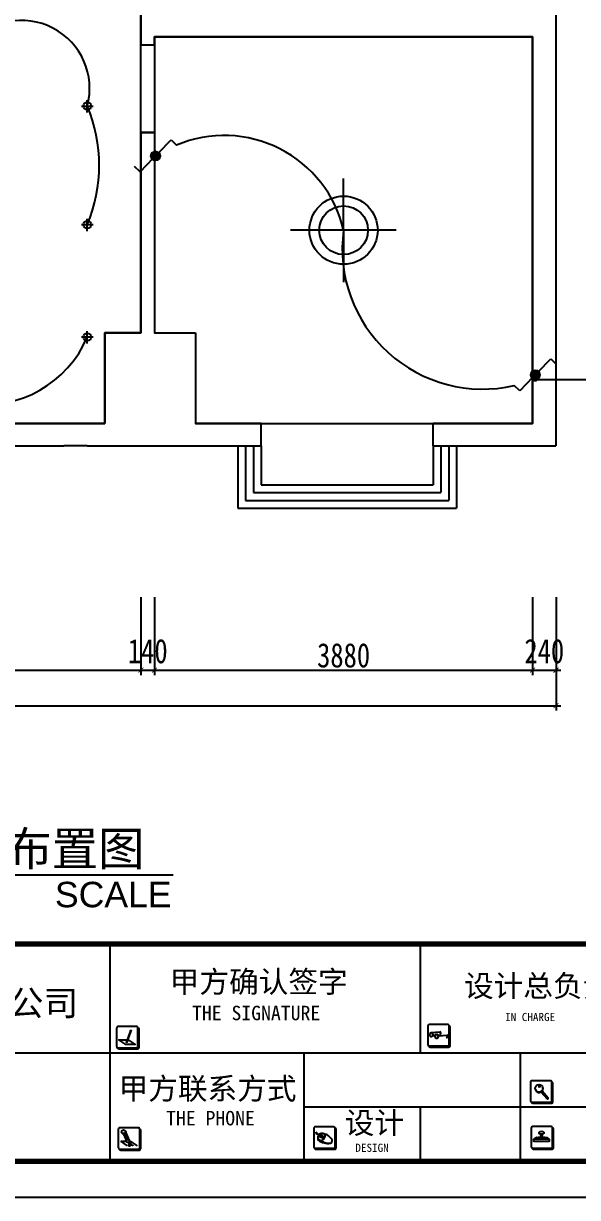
# Model space of a CAD drawing. Header units: millimetres. Extents: x 195858 to 476087, y -765534 to -702383.
# Drawn here: x 395884 to 401571, y -724474 to -712415 of the extents above; entities that cross this region are included whole.
import ezdxf
from ezdxf.enums import TextEntityAlignment as Align

# ---------------------------------------------------------------- set-up
doc = ezdxf.new("R2010")
doc.units = ezdxf.units.MM
doc.header["$PDMODE"] = 3
for name, color, linetype in [('0-01图框模板说明', 2, 'Continuous'), ('0-02图框细线', 136, 'Continuous'), ('250', 250, 'Continuous'), ('中', 33, 'Continuous')]:
    doc.layers.add(name, color=color, linetype=linetype)
doc.styles.add('ar', font='arial.ttf')
doc.styles.add('DIM', font='simhei.ttf', dxfattribs={"width": 0.8})
doc.styles.get("Standard").update_dxf_attribs({"font": 'simhei.ttf'})
doc.styles.add('黑体', font='simhei.ttf')
doc.dimstyles.new('1-10', dxfattribs={"dimscale": 10, "dimtxt": 10, "dimasz": 1, "dimexe": 1, "dimexo": 3, "dimgap": 0.5, "dimtad": 1, "dimtoh": 1, "dimdec": 0, "dimzin": 0, "dimdsep": 46, "dimtxsty": 'Standard', "dimblk": 'ARCHTICK', "dimcen": 0.09, "dimdle": 1, "dimclrd": 3, "dimclre": 3, "dimclrt": 1, "dimadec": 0, "dimazin": 0, "dimtfac": 1, "dimtdec": 0, "dimtix": 1, "dimtmove": 2, "dimatfit": 0, "dimldrblk": 'ARCHTICK', "dimfxl": 5, "dimfxlon": 1, "dimtolj": 1, "dimtzin": 0, "dimarcsym": 1})
doc.dimstyles.new('1-50', dxfattribs={"dimscale": 50, "dimtxt": 5, "dimasz": 1, "dimexe": 1, "dimexo": 0.1, "dimgap": 0.5, "dimtad": 1, "dimdec": 0, "dimdsep": 46, "dimtxsty": 'DIM', "dimblk": 'ARCHTICK', "dimcen": 4, "dimdle": 1, "dimclrd": 3, "dimclre": 3, "dimclrt": 7, "dimadec": 0, "dimazin": 0, "dimtfac": 1, "dimtdec": 0, "dimtmove": 2, "dimatfit": 3, "dimldrblk": 'DOT', "dimfxl": 15, "dimfxlon": 1, "dimarcsym": 0})

# ---------------------------------------------------------------- blocks, each defined once
blk = doc.blocks.new('_ArchTick')
at = {"color": 0, "linetype": 'ByBlock', "const_width": 0.15}
blk.add_lwpolyline([(-0.5, -0.5), (0.5, 0.5)], dxfattribs=at)
blk = doc.blocks.new('*D360')
at = {"layer": '250', "color": 3, "lineweight": -2}
for p, q in [((402531, -717732), (403331, -717732)), ((403281, -718022), (403281, -717682)), ((402531, -717972), (403331, -717972))]:
    blk.add_line(p, q, dxfattribs=at)
at = {"layer": 'Defpoints', "color": 0}
for p in [(396032, -717732), (403281, -717732), (396272, -717972)]:
    blk.add_point(p, dxfattribs=at)
at = {"layer": '250', "color": 3, "lineweight": -2, "xscale": 50, "yscale": 50, "zscale": 50}
for p, rotation in [((403281, -717732), 90), ((403281, -717972), 270)]:
    blk.add_blockref('_ArchTick', p, dxfattribs=dict(at, rotation=rotation))
at = {"layer": '250', "color": 7, "insert": (403135, -717852), "char_height": 250, "attachment_point": 5, "rotation": 90, "style": 'DIM'}
blk.add_mtext('240', dxfattribs=at)
blk = doc.blocks.new('_Dot')
at = {"color": 0, "linetype": 'ByBlock', "lineweight": -2}
blk.add_line((-0.5, 0), (-1, 0), dxfattribs=at)
at = {"color": 0, "linetype": 'ByBlock', "const_width": 0.5}
blk.add_lwpolyline([(-0.25, 0, 1), (0.25, 0, 1)], format="xyb", close=True, dxfattribs=at)
blk = doc.blocks.new('*D361')
at = {"layer": '250', "color": 3, "lineweight": -2}
for p, q in [((403281, -717782), (403281, -716672)), ((402531, -716722), (403331, -716722)), ((402531, -717732), (403331, -717732))]:
    blk.add_line(p, q, dxfattribs=at)
at = {"layer": 'Defpoints', "color": 0}
for p in [(401082, -716722), (403281, -716722), (396032, -717732)]:
    blk.add_point(p, dxfattribs=at)
at = {"layer": '250', "color": 3, "lineweight": -2, "xscale": 50, "yscale": 50, "zscale": 50}
for p, rotation in [((403281, -716722), 90), ((403281, -717732), 270)]:
    blk.add_blockref('_ArchTick', p, dxfattribs=dict(at, rotation=rotation))
at = {"layer": '250', "color": 7, "insert": (403129, -717227), "char_height": 250, "attachment_point": 5, "rotation": 90, "style": 'DIM'}
blk.add_mtext('1010', dxfattribs=at)
blk = doc.blocks.new('*D362')
at = {"layer": '250', "color": 3, "lineweight": -2}
for p, q in [((403281, -716772), (403281, -716442)), ((402531, -716492), (403331, -716492)), ((402531, -716722), (403331, -716722))]:
    blk.add_line(p, q, dxfattribs=at)
at = {"layer": 'Defpoints', "color": 0}
for p in [(400842, -716492), (403281, -716492), (401082, -716722)]:
    blk.add_point(p, dxfattribs=at)
at = {"layer": '250', "color": 3, "lineweight": -2, "xscale": 50, "yscale": 50, "zscale": 50}
for p, rotation in [((403281, -716492), 90), ((403281, -716722), 270)]:
    blk.add_blockref('_ArchTick', p, dxfattribs=dict(at, rotation=rotation))
at = {"layer": '250', "color": 7, "insert": (403133, -716607), "char_height": 250, "attachment_point": 5, "rotation": 90, "style": 'DIM'}
blk.add_mtext('230', dxfattribs=at)
blk = doc.blocks.new('*D363')
at = {"layer": '250', "color": 3, "lineweight": -2}
for p, q in [((403281, -716542), (403281, -712472)), ((402531, -712522), (403331, -712522)), ((402531, -716492), (403331, -716492))]:
    blk.add_line(p, q, dxfattribs=at)
at = {"layer": 'Defpoints', "color": 0}
for p in [(400842, -712522), (403281, -712522), (400842, -716492)]:
    blk.add_point(p, dxfattribs=at)
at = {"layer": '250', "color": 3, "lineweight": -2, "xscale": 50, "yscale": 50, "zscale": 50}
for p, rotation in [((403281, -712522), 90), ((403281, -716492), 270)]:
    blk.add_blockref('_ArchTick', p, dxfattribs=dict(at, rotation=rotation))
at = {"layer": '250', "color": 7, "insert": (403129, -714507), "char_height": 250, "attachment_point": 5, "rotation": 90, "style": 'DIM'}
blk.add_mtext('3970', dxfattribs=at)
blk = doc.blocks.new('*D364')
at = {"layer": '250', "color": 3, "lineweight": -2}
for p, q in [((403281, -712572), (403281, -712332)), ((402531, -712382), (403331, -712382)), ((402531, -712522), (403331, -712522))]:
    blk.add_line(p, q, dxfattribs=at)
at = {"layer": 'Defpoints', "color": 0}
for p in [(400842, -712382), (403281, -712382), (400842, -712522)]:
    blk.add_point(p, dxfattribs=at)
at = {"layer": '250', "color": 3, "lineweight": -2, "xscale": 50, "yscale": 50, "zscale": 50}
for p, rotation in [((403281, -712382), 90), ((403281, -712522), 270)]:
    blk.add_blockref('_ArchTick', p, dxfattribs=dict(at, rotation=rotation))
at = {"layer": '250', "color": 7, "insert": (403133, -712452), "char_height": 250, "attachment_point": 5, "rotation": 90, "style": 'DIM'}
blk.add_mtext('140', dxfattribs=at)
blk = doc.blocks.new('*D365')
at = {"layer": '250', "color": 3, "lineweight": -2}
for p, q in [((402531, -708362), (403331, -708362)), ((403281, -712432), (403281, -708312)), ((402531, -712382), (403331, -712382))]:
    blk.add_line(p, q, dxfattribs=at)
at = {"layer": 'Defpoints', "color": 0}
for p in [(400842, -708362), (403281, -708362), (400842, -712382)]:
    blk.add_point(p, dxfattribs=at)
at = {"layer": '250', "color": 3, "lineweight": -2, "xscale": 50, "yscale": 50, "zscale": 50}
for p, rotation in [((403281, -708362), 90), ((403281, -712382), 270)]:
    blk.add_blockref('_ArchTick', p, dxfattribs=dict(at, rotation=rotation))
at = {"layer": '250', "color": 7, "insert": (403129, -710372), "char_height": 250, "attachment_point": 5, "rotation": 90, "style": 'DIM'}
blk.add_mtext('4020', dxfattribs=at)
blk = doc.blocks.new('*D375')
at = {"layer": '250', "color": 3, "lineweight": -2}
for p, q in [((391430, -718307), (391430, -719107)), ((397090, -718307), (397090, -719107)), ((391380, -719057), (397140, -719057))]:
    blk.add_line(p, q, dxfattribs=at)
at = {"layer": 'Defpoints', "color": 0}
for p in [(397090, -714876), (391430, -715806), (397090, -719057)]:
    blk.add_point(p, dxfattribs=at)
at = {"layer": '250', "color": 3, "lineweight": -2, "xscale": 50, "yscale": 50, "zscale": 50, "rotation": 180}
blk.add_blockref('_ArchTick', (391430, -719057), dxfattribs=at)
at = {"layer": '250', "color": 3, "lineweight": -2, "xscale": 50, "yscale": 50, "zscale": 50}
blk.add_blockref('_ArchTick', (397090, -719057), dxfattribs=at)
at = {"layer": '250', "color": 7, "insert": (394260, -718906), "char_height": 250, "attachment_point": 5, "style": 'DIM'}
blk.add_mtext('5660', dxfattribs=at)
blk = doc.blocks.new('*D376')
at = {"layer": '250', "color": 3, "lineweight": -2}
for p, q in [((397090, -718307), (397090, -719107)), ((397230, -718307), (397230, -719107)), ((397040, -719057), (397280, -719057))]:
    blk.add_line(p, q, dxfattribs=at)
at = {"layer": 'Defpoints', "color": 0}
for p in [(397090, -714876), (397230, -714876), (397230, -719057)]:
    blk.add_point(p, dxfattribs=at)
at = {"layer": '250', "color": 3, "lineweight": -2, "xscale": 50, "yscale": 50, "zscale": 50, "rotation": 180}
blk.add_blockref('_ArchTick', (397090, -719057), dxfattribs=at)
at = {"layer": '250', "color": 3, "lineweight": -2, "xscale": 50, "yscale": 50, "zscale": 50}
blk.add_blockref('_ArchTick', (397230, -719057), dxfattribs=at)
at = {"layer": '250', "color": 7, "insert": (397160, -718863), "char_height": 250, "attachment_point": 5, "style": 'DIM'}
blk.add_mtext('140', dxfattribs=at)
blk = doc.blocks.new('*D377')
at = {"layer": '250', "color": 3, "lineweight": -2}
for p, q in [((397230, -718307), (397230, -719107)), ((401110, -718307), (401110, -719107)), ((397180, -719057), (401160, -719057))]:
    blk.add_line(p, q, dxfattribs=at)
at = {"layer": 'Defpoints', "color": 0}
for p in [(397230, -714876), (401110, -715806), (401110, -719057)]:
    blk.add_point(p, dxfattribs=at)
at = {"layer": '250', "color": 3, "lineweight": -2, "xscale": 50, "yscale": 50, "zscale": 50, "rotation": 180}
blk.add_blockref('_ArchTick', (397230, -719057), dxfattribs=at)
at = {"layer": '250', "color": 3, "lineweight": -2, "xscale": 50, "yscale": 50, "zscale": 50}
blk.add_blockref('_ArchTick', (401110, -719057), dxfattribs=at)
at = {"layer": '250', "color": 7, "insert": (399170, -718906), "char_height": 250, "attachment_point": 5, "style": 'DIM'}
blk.add_mtext('3880', dxfattribs=at)
blk = doc.blocks.new('*D378')
at = {"layer": '250', "color": 3, "lineweight": -2}
for p, q in [((401110, -718307), (401110, -719107)), ((401350, -718307), (401350, -719107)), ((401060, -719057), (401400, -719057))]:
    blk.add_line(p, q, dxfattribs=at)
at = {"layer": 'Defpoints', "color": 0}
for p in [(401110, -715806), (401350, -716036), (401350, -719057)]:
    blk.add_point(p, dxfattribs=at)
at = {"layer": '250', "color": 3, "lineweight": -2, "xscale": 50, "yscale": 50, "zscale": 50, "rotation": 180}
blk.add_blockref('_ArchTick', (401110, -719057), dxfattribs=at)
at = {"layer": '250', "color": 3, "lineweight": -2, "xscale": 50, "yscale": 50, "zscale": 50}
blk.add_blockref('_ArchTick', (401350, -719057), dxfattribs=at)
at = {"layer": '250', "color": 7, "insert": (401230, -718863), "char_height": 250, "attachment_point": 5, "style": 'DIM'}
blk.add_mtext('240', dxfattribs=at)
blk = doc.blocks.new('*D379')
at = {"layer": '250', "color": 3, "lineweight": -2}
for p, q in [((387340, -718672), (387340, -719472)), ((401350, -718672), (401350, -719472)), ((387290, -719422), (401400, -719422))]:
    blk.add_line(p, q, dxfattribs=at)
at = {"layer": 'Defpoints', "color": 0}
for p in [(387340, -718307), (401350, -718307), (401350, -719422)]:
    blk.add_point(p, dxfattribs=at)
at = {"layer": '250', "color": 3, "lineweight": -2, "xscale": 50, "yscale": 50, "zscale": 50, "rotation": 180}
blk.add_blockref('_ArchTick', (387340, -719422), dxfattribs=at)
at = {"layer": '250', "color": 3, "lineweight": -2, "xscale": 50, "yscale": 50, "zscale": 50}
blk.add_blockref('_ArchTick', (401350, -719422), dxfattribs=at)
at = {"layer": '250', "color": 7, "insert": (394345, -719270), "char_height": 250, "attachment_point": 5, "style": 'DIM'}
blk.add_mtext('14010', dxfattribs=at)
blk = doc.blocks.new('A$C277C16EF')
at = {"layer": '0-01图框模板说明'}
for points in [[(-12145, 1411, -0.414214), (-12158, 1397), (-12331, 1397, -0.071272), (-12335, 1398, 0.348143), (-12322, 1388), (-12149, 1388, 0.414214), (-12135, 1401), (-12135, 1574, 0.333108), (-12145, 1587, -0.057743), (-12145, 1584)], [(-9240, 1428, -0.414214), (-9254, 1415), (-9427, 1415, -0.071272), (-9430, 1416, 0.348143), (-9417, 1405), (-9245, 1405, 0.414214), (-9231, 1419), (-9231, 1592, 0.333108), (-9241, 1605, -0.057743), (-9240, 1601)], [(-8283, 904, -0.414214), (-8296, 891), (-8469, 891, -0.071272), (-8473, 891, 0.348143), (-8460, 881), (-8287, 881, 0.414214), (-8273, 894), (-8273, 1067, 0.333108), (-8283, 1080, -0.057743), (-8283, 1077)], [(-12128, 465, -0.414214), (-12141, 451), (-12314, 451, -0.071272), (-12318, 452, 0.348143), (-12305, 442), (-12132, 442, 0.414214), (-12119, 455), (-12119, 628, 0.333108), (-12129, 641, -0.057743), (-12128, 638)], [(-10305, 473, -0.414214), (-10318, 460), (-10491, 460, -0.071272), (-10495, 460, 0.348143), (-10482, 450), (-10309, 450, 0.414214), (-10296, 463), (-10296, 636, 0.333108), (-10305, 649, -0.057743), (-10305, 646)], [(-8276, 476, -0.414214), (-8289, 462), (-8462, 462, -0.071272), (-8466, 463, 0.348143), (-8453, 453), (-8280, 453, 0.414214), (-8267, 466), (-8267, 639, 0.333108), (-8276, 652, -0.057743), (-8276, 649)]]:
    blk.add_hatch(color=8, dxfattribs=at).paths.add_polyline_path(points)
at = {"layer": '0-01图框模板说明', "color": 8}
for p, q in [((-9408, 1541), (-9327, 1547)), ((-9396, 1540), (-9326, 1546)), ((-12251, 1448), (-12253, 1444)), ((-12252, 1448), (-12253, 1446)), ((-12253, 1446), (-12253, 1444)), ((-12252, 1445), (-12253, 1444)), ((-12251, 1447), (-12252, 1445)), ((-9345, 1510), (-9264, 1516)), ((-9333, 1509), (-9264, 1515)), ((-8385, 988), (-8328, 922)), ((-8374, 997), (-8317, 932)), ((-10471, 551), (-10471, 551)), ((-10462, 577), (-10429, 561)), ((-10421, 576), (-10454, 588)), ((-10449, 575), (-10449, 575)), ((-10449, 575), (-10425, 562)), ((-10420, 571), (-10445, 582)), ((-10379, 585), (-10421, 597)), ((-10411, 561), (-10404, 557)), ((-8449, 546), (-8428, 560)), ((-8426, 561), (-8406, 561)), ((-8383, 572), (-8383, 576)), ((-8376, 572), (-8376, 576)), ((-8350, 561), (-8328, 561)), ((-8308, 546), (-8326, 560)), ((-12241, 484), (-12306, 527)), ((-12306, 527), (-12253, 527)), ((-12224, 527), (-12219, 527)), ((-12219, 527), (-12153, 484)), ((-10456, 543), (-10415, 520))]:
    blk.add_line(p, q, dxfattribs=at)
at = {"layer": '0-01图框模板说明', "color": 2, "const_width": 49}
blk.add_lwpolyline([(-338, 19745), (-338, 338), (-28062, 338), (-28062, 19745)], close=True, dxfattribs=at)
blk.add_lwpolyline([(-338, 2367), (-28066, 2367)], dxfattribs=at)
at = {"layer": '0-01图框模板说明', "color": 8}
for points in [[(-12331, 1397), (-12158, 1397, 0.414214), (-12145, 1411), (-12145, 1584, 0.414214), (-12158, 1597), (-12331, 1597, 0.414214), (-12344, 1584), (-12344, 1411, 0.414214)], [(-12208, 1555), (-12215, 1557), (-12215, 1559, -0.451962), (-12211, 1560), (-12210, 1560, -0.418435), (-12208, 1556)], [(-9427, 1415), (-9254, 1415, 0.414214), (-9240, 1428), (-9240, 1601, 0.414214), (-9254, 1615), (-9427, 1615, 0.414214), (-9440, 1601), (-9440, 1428, 0.414214)], [(-8469, 891), (-8296, 891, 0.414214), (-8283, 904), (-8283, 1077, 0.414214), (-8296, 1090), (-8469, 1090, 0.414214), (-8482, 1077), (-8482, 904, 0.414214)], [(-10491, 460), (-10318, 460, 0.414214), (-10305, 473), (-10305, 646, 0.414214), (-10318, 659), (-10491, 659, 0.414214), (-10504, 646), (-10504, 473, 0.414214)], [(-8462, 462), (-8289, 462, 0.414214), (-8276, 476), (-8276, 649, 0.414214), (-8289, 662), (-8462, 662, 0.414214), (-8476, 649), (-8476, 476, 0.414214)], [(-12314, 451), (-12141, 451, 0.414214), (-12128, 465), (-12128, 638, 0.414214), (-12141, 651), (-12314, 651, 0.414214), (-12328, 638), (-12328, 465, 0.414214)], [(-8446, 547), (-8311, 547, -0.414214), (-8307, 543), (-8307, 526, -0.414214), (-8311, 522), (-8446, 522, -0.414214), (-8450, 526), (-8450, 543, -0.414214)]]:
    blk.add_lwpolyline(points, format="xyb", close=True, dxfattribs=at)
for points in [[(-12335, 1398, 0.348143), (-12322, 1388), (-12149, 1388, 0.414214), (-12135, 1401), (-12135, 1574, 0.333108), (-12145, 1587)], [(-9430, 1416, 0.348143), (-9417, 1405), (-9245, 1405, 0.414214), (-9231, 1419), (-9231, 1592, 0.333108), (-9241, 1605)], [(-8473, 891, 0.348143), (-8460, 881), (-8287, 881, 0.414214), (-8273, 894), (-8273, 1067, 0.333108), (-8283, 1080)], [(-12318, 452, 0.348143), (-12305, 442), (-12132, 442, 0.414214), (-12119, 455), (-12119, 628, 0.333108), (-12129, 641)], [(-10495, 460, 0.348143), (-10482, 450), (-10309, 450, 0.414214), (-10296, 463), (-10296, 636, 0.333108), (-10305, 649)], [(-8466, 463, 0.348143), (-8453, 453), (-8280, 453, 0.414214), (-8267, 466), (-8267, 639, 0.333108), (-8276, 652)]]:
    blk.add_lwpolyline(points, format="xyb", dxfattribs=at)
for points in [[(-12211, 1548), (-12218, 1551), (-12249, 1464), (-12242, 1462)], [(-12208, 1555), (-12216, 1558), (-12218, 1551), (-12210, 1548)], [(-12251, 1447), (-12252, 1448), (-12249, 1464), (-12242, 1462)], [(-8409, 559), (-8347, 559), (-8347, 551), (-8409, 551)]]:
    blk.add_lwpolyline(points, close=True, dxfattribs=at)
for points in [[(-12238, 1473), (-12235, 1473), (-12170, 1430), (-12257, 1430), (-12323, 1473), (-12246, 1473)], [(-8369, 565), (-8356, 565), (-8347, 559), (-8409, 559), (-8399, 565), (-8390, 565)]]:
    blk.add_lwpolyline(points, dxfattribs=at)
for centre, radius in [((-8402, 1020), 36), ((-12280, 614), 17.7), ((-12268, 579), 2.53), ((-12263, 570), 2.53), ((-12262, 582), 2.53), ((-12259, 560), 2.53), ((-12258, 573), 2.53), ((-12256, 586), 2.53), ((-12253, 563), 2.53), ((-12254, 548), 2.53), ((-12252, 576), 2.53), ((-12247, 566), 2.53), ((-12248, 551), 2.53), ((-12242, 555), 2.53), ((-12239, 527), 14.3)]:
    blk.add_circle(centre, radius, dxfattribs=at)
for centre, radius, start, end in [((-9389, 1516), 24.9, 105.757, 120.9015), ((-9396, 1540), 0.332, 94.538, 105.757), ((-9332, 1534), 14.1, 298.7114, 70.1269), ((-9332, 1534), 13.4, 300.3285, 62.5398), ((-9326, 1545), 0.332, 62.5398, 94.538), ((-9388, 1491), 21.7, 39.9377, 115.0821), ((-9381, 1528), 16.1, 194.4811, 315.0527), ((-9326, 1485), 24.9, 105.757, 138.6812), ((-9333, 1509), 0.332, 94.538, 105.757), ((-9325, 1522), 0.341, 133.8328, 294.2798), ((-9269, 1503), 14.1, 298.7114, 70.1269), ((-9264, 1515), 0.332, 62.5398, 94.538), ((-9270, 1503), 13.4, 300.3285, 62.5398), ((-9263, 1491), 0.341, 133.8328, 294.2798), ((-8401, 1017), 36, 191.5054, 300.5031), ((-8404, 1020), 18, 22.4479, 114.9174), ((-8408, 1029), 8.45, 340.0341, 111.5177), ((-8401, 1017), 36, 323.7918, 16.5929), ((-8324, 929), 7.87, 246.2917, 21.6824), ((-12394, 500), 144, 10.8653, 46.0134), ((-11892, 729), 386, 196.3548, 210.1283), ((-10446, 561), 21.3, 158.1829, 240.9002), ((-10421, 555), 46.4, 172.2315, 207.5085), ((-10376, 526), 99.8, 139.3249, 154.2833), ((-10430, 563), 35, 74.0812, 127.264), ((-10447, 579), 3.62, 54.1755, 246.924), ((-10445, 579), 46.7, 277.384, 14.5417), ((-10419, 579), 21, 239.1443, 279.6549), ((-10424, 568), 5.39, 255.5948, 46.2056), ((-10431, 557), 21, 22.1455, 62.6561), ((-10416, 563), 5.32, 279.6549, 22.1455), ((-10448, 474), 131, 28.784, 58.3007), ((-8426, 557), 3.88, 90, 119.8772), ((-8379, 671), 77.3, 259.2449, 280.7551), ((-8411, 572), 28.6, 7.6088, 51.9955), ((-8395, 577), 13.3, 284.907, 336.821), ((-8379, 584), 23.4, 237.0341, 302.9659), ((-8347, 572), 28.6, 128.0045, 172.3912), ((-8373, 572), 2.72, 180, 209.5766), ((-8363, 578), 14.2, 209.5766, 255.9056), ((-8328, 557), 3.88, 58.6434, 90), ((-10374, 651), 146, 233.0714, 279.6677), ((-10357, 637), 131, 243.4996, 273.0164), ((-10359, 532), 27.1, 290.3762, 11.4241)]:
    blk.add_arc(centre, radius, start, end, dxfattribs=at)
for centre in [(-9409, 1520), (-9408, 1520), (-9358, 1505), (-9357, 1505)]:
    blk.add_ellipse(centre, major_axis=(0, 20.6), ratio=0.646017, dxfattribs=at)
blk.add_ellipse((-8379, 604), major_axis=(25.4, 0), ratio=0.460933, start_param=-0.967391, end_param=4.108984, dxfattribs=at)
for points in [[(-10458, 585), (-10473, 587), (-10480, 594), (-10483, 611)], [(-10456, 587), (-10473, 588), (-10478, 600), (-10482, 612)]]:
    blk.add_open_spline(points, degree=3, dxfattribs=at)
blk.add_spline([(-12239, 513), (-12210, 500), (-12209, 510), (-12222, 507), (-12230, 484), (-12195, 490), (-12189, 484)], degree=3, dxfattribs=at)
at = {"layer": '0-02图框细线'}
for p, q in [((-12405, 338), (-12405, 2367)), ((-9507, 1352), (-9507, 2367)), ((-21553, 1352), (-338, 1352)), ((-10594, 338), (-10594, 1352)), ((-8574, 338), (-8574, 1352)), ((-338, 845), (-10594, 845)), ((-9507, 338), (-9507, 845))]:
    blk.add_line(p, q, dxfattribs=at)
blk.add_lwpolyline([(0, 20083), (0, 0), (-28400, 0), (-28400, 20083)], close=True, dxfattribs=at)
at = {"layer": '0-02图框细线', "attachment_point": 4}
for s, insert, char_height in [('{\\fSimSun|b0|i0|c134|p2;甲方确认签字}', (-11848, 2004), 202.86), ('{\\fSimSun|b0|i0|c134|p2;设计总负责}', (-9102, 1965), 202.86), ('{\\fSimSun|b0|i0|c134|p2;THE SIGNATURE}', (-11640, 1722), 135.24), ('{\\fSimSun|b0|i0|c134|p2;IN CHARGE}', (-8719, 1685), 76.2), ('{\\fSimSun|b0|i0|c134|p2;甲方联系方式}', (-12326, 1005), 202.86), ('{\\fSimSun|b0|i0|c134|p2;THE PHONE}', (-11882, 740), 135.24), ('{\\fSimSun|b0|i0|c134|p2;设计}', (-10215, 686), 202.86), ('{\\fSimSun|b0|i0|c134|p2;DESIGN}', (-10116, 464), 76.2)]:
    blk.add_mtext(s, dxfattribs=dict(at, insert=insert, char_height=char_height))
at = {"layer": '0-02图框细线', "insert": (-14640, 1802), "char_height": 236.67, "attachment_point": 5, "style": '黑体'}
blk.add_mtext('亿亚达装饰集团海南分公司', dxfattribs=at)
blk = doc.blocks.new('A$C6AFD6C38')
at = {"layer": '中'}
blk.add_hatch(color=256, dxfattribs=at).paths.add_polyline_path([(170, 165, 1), (263, 165, 1)])
at = {"layer": '中', "linetype": 'Continuous'}
for p, q in [((247, 196), (376, 330)), ((376, 330), (433, 274)), ((189, 137), (58, 0)), ((58, 0), (0, 55))]:
    blk.add_line(p, q, dxfattribs=at)
at = {"layer": '中'}
blk.add_circle((217, 165), 46.6, dxfattribs=at)
blk = doc.blocks.new('*D421')
at = {"layer": '250', "color": 3, "lineweight": -2}
for p, q in [((387974, -712426), (387914, -712426)), ((387924, -712986), (387924, -712416)), ((387904, -712976), (387934, -712976))]:
    blk.add_line(p, q, dxfattribs=at)
at = {"layer": 'Defpoints', "color": 0}
for p in [(387924, -712426), (424409, -712426), (387874, -712976)]:
    blk.add_point(p, dxfattribs=at)
at = {"layer": '250', "color": 3, "lineweight": -2, "xscale": 10, "yscale": 10, "zscale": 10}
for p, rotation in [((387924, -712426), 90), ((387924, -712976), 270)]:
    blk.add_blockref('_ArchTick', p, dxfattribs=dict(at, rotation=rotation))
at = {"layer": '250', "color": 1, "insert": (387869, -712701), "char_height": 100, "attachment_point": 5, "rotation": 90}
blk.add_mtext('\\A1;550', dxfattribs=at)

msp = doc.modelspace()

# ---------------------------------------------------------------- linework, layer by layer
msp.add_line((394411.7, -721160.4), (397419.3, -721160.4))
at = {"layer": '250', "color": 0}
for p, q in [((401349.6, -708003), (401349.6, -716753)), ((401109.6, -712553), (401109.6, -716523)), ((397089.6, -713533), (397229.6, -713533)), ((397089.6, -713533), (397089.6, -715593)), ((397229.6, -713533), (397229.6, -715593)), ((397089.6, -715593), (396719.6, -715593)), ((396719.6, -715593), (396719.6, -716523)), ((397229.6, -715593), (397649.6, -715593)), ((397649.6, -715593), (397649.6, -716523)), ((396719.6, -716523), (395579.6, -716523)), ((398324.6, -716523), (397649.6, -716523)), ((398324.6, -716753), (398324.6, -716523)), ((398324.6, -716523), (400089.6, -716523)), ((401109.6, -716523), (400089.6, -716523)), ((400089.6, -716753), (400089.6, -716523)), ((395579.6, -716753), (396299.6, -716753)), ((396539.6, -716753), (396299.6, -716753)), ((396539.6, -716753), (398324.6, -716753)), ((400089.6, -716753), (401349.6, -716753))]:
    msp.add_line(p, q, dxfattribs=at)
at = {"layer": '250', "color": 251}
for p, q in [((397089.6, -710183), (397089.6, -712633)), ((397229.6, -712553), (401109.6, -712553)), ((397229.6, -712633), (397229.6, -712553)), ((397089.6, -712633), (397229.6, -712633))]:
    msp.add_line(p, q, dxfattribs=at)
at = {"layer": '250', "color": 3}
for p, q in [((398084.6, -716753), (398084.6, -717393)), ((398164.6, -716753), (398164.6, -717313)), ((398244.6, -716753), (398244.6, -717233)), ((398324.6, -716753), (398324.6, -717153)), ((400089.6, -716753), (400089.6, -717153)), ((400169.6, -716753), (400169.6, -717233)), ((400249.6, -716753), (400249.6, -717313)), ((400329.6, -716753), (400329.6, -717393)), ((398324.6, -717153), (400089.6, -717153)), ((398244.6, -717233), (400169.6, -717233)), ((398084.6, -717393), (400329.6, -717393)), ((398164.6, -717313), (400249.6, -717313))]:
    msp.add_line(p, q, dxfattribs=at)
at = {"layer": '250', "color": 251}
for points in [[(396719.6, -716523), (396719.6, -715593), (397089.6, -715593), (397089.6, -712173), (393189.6, -712173), (393189.6, -712426), (391429.6, -712426), (391429.6, -716753), (390979.6, -716753), (390979.6, -717763), (391839.6, -717763), (391985, -717821.9), (392355.4, -717921.7), (392744.6, -717956.1), (393452.3, -717840.2), (393649.6, -717763), (394509.6, -717763), (394509.6, -716753), (394509.6, -716523), (396719.6, -716523)], [(397649.6, -715593), (397649.6, -716523), (401109.6, -716523), (401109.6, -712553), (397229.6, -712553), (397229.6, -715593), (397649.6, -715593)]]:
    msp.add_lwpolyline(points, dxfattribs=at)
msp.add_lwpolyline([(397089.6, -712633), (397229.6, -712633), (397229.6, -713533), (397089.6, -713533)], close=True, dxfattribs=at)
at = {"layer": '250', "color": 1}
for points in [[(396481.1, -713262.9), (396598.1, -713262.9)], [(396539.6, -713328.7), (396539.6, -713203.7)], [(396481.1, -714480.4), (396598.1, -714480.4)], [(396539.6, -714546.3), (396539.6, -714421.3)], [(396539.6, -715700.7), (396539.6, -715575.7)], [(396481.1, -715634.9), (396598.1, -715634.9)]]:
    msp.add_lwpolyline(points, dxfattribs=at)
at = {"layer": '250', "color": 6}
for points in [[(399708.5, -714538), (399169.6, -714538), (399169.6, -714005.8)], [(399169.6, -714538), (398626.2, -714538)], [(399708.5, -714538), (399169.6, -714538), (399169.6, -715070.2)]]:
    msp.add_lwpolyline(points, dxfattribs=at)
at = {"layer": '250', "color": 1}
for centre in [(396539.7, -713262.9), (396539.7, -714480.4), (396539.7, -715634.9)]:
    msp.add_circle(centre, 40, dxfattribs=at)
at = {"layer": '250', "color": 6}
for radius in [350, 250]:
    msp.add_circle((399169.6, -714538), radius, dxfattribs=at)
at = {"layer": '250', "color": 2}
for centre, radius, start, end in [((395864.4, -713082), 699, 345.00364, 140.02717), ((395093.8, -713871.6), 1568.7, 337.16524, 22.83476), ((397946.4, -714820.5), 1255.4, 13.00298, 113.00527), ((400596.4, -714730.4), 1439.7, 172.31998, 282.9966), ((395494.7, -715194.4), 1133.9, 261.58073, 337.14374)]:
    msp.add_arc(centre, radius, start, end, dxfattribs=at)

# ---------------------------------------------------------------- block references
for p in [(397022.5, -713939.3), (400920.1, -716188.6)]:
    msp.add_blockref('A$C6AFD6C38', p)
at = {"layer": '250', "color": 7, "xscale": 1.100000000005821, "yscale": 1.100000000005821, "zscale": 1.1}
msp.add_blockref('A$C277C16EF', (410418.5, -724474), dxfattribs=at)

# ---------------------------------------------------------------- texts
at = {"color": 2, "style": 'ar'}
msp.add_text('SCALE  ', height=261.36, dxfattribs=at).set_placement((396207.1, -721492.5))
at = {"color": 2, "style": 'ar', "flags": 8}
msp.add_attdef('开关布置图', text='原始结构图', height=348.48, dxfattribs=at).set_placement((395937.3, -720885.4), align=Align.MIDDLE)

# ---------------------------------------------------------------- dimensions: what is measured, and where the dimension line sits
at = {"layer": '250', "color": 0}
for base, p1, p2, picture, middle in [((403280.5, -708362.1), (400841.7, -712382.1), (400841.7, -708362.1), '*D365', (403129.1, -710372.1)), ((403280.5, -712522.1), (400841.7, -716492.1), (400841.7, -712522.1), '*D363', (403129.1, -714507.1)), ((403280.5, -716722.1), (396031.7, -717732.1), (401081.7, -716722.1), '*D361', (403129.1, -717227.1))]:
    dim = msp.add_linear_dim(base=base, p1=p1, p2=p2, angle=270, dimstyle='1-50', dxfattribs=at)
    dim.commit()
    dim.dimension.update_dxf_attribs({"geometry": picture, "text_midpoint": middle})
for base, p1, p2, picture, middle in [((403280.5, -712382.1), (400841.7, -712522.1), (400841.7, -712382.1), '*D364', (403133.2, -712452.1)), ((403280.5, -716492.1), (401081.7, -716722.1), (400841.7, -716492.1), '*D362', (403133.2, -716607.1)), ((403280.5, -717732.1), (396271.7, -717972.1), (396031.7, -717732.1), '*D360', (403134.9, -717852.1))]:
    dim = msp.add_linear_dim(base=base, p1=p1, p2=p2, angle=270, dimstyle='1-50', dxfattribs=at)
    dim.commit()
    dim.dimension.update_dxf_attribs({"geometry": picture, "text_midpoint": middle, "dimtype": 160})
at = {"layer": '250', "color": 2}
dim = msp.add_linear_dim(base=(387924.1, -712426), p1=(387874.1, -712976), p2=(424409.4, -712426), angle=90, dimstyle='1-10', dxfattribs=at)
dim.commit()
dim.dimension.update_dxf_attribs({"geometry": '*D421', "text_midpoint": (387868.6, -712701)})
at = {"layer": '250', "color": 0}
for base, p1, p2, picture, middle in [((397089.6, -719057.2), (391429.6, -715805.5), (397089.6, -714875.5), '*D375', (394259.6, -718905.8)), ((401109.6, -719057.2), (397229.6, -714875.5), (401109.6, -715805.5), '*D377', (399169.6, -718905.8)), ((401349.6, -719421.6), (387339.6, -718307.2), (401349.6, -718307.2), '*D379', (394344.6, -719270.2))]:
    dim = msp.add_linear_dim(base=base, p1=p1, p2=p2, dimstyle='1-50', dxfattribs=at)
    dim.commit()
    dim.dimension.update_dxf_attribs({"geometry": picture, "text_midpoint": middle})
for base, p1, p2, picture, middle in [((397229.6, -719057.2), (397089.6, -714875.5), (397229.6, -714875.5), '*D376', (397159.6, -718862.7)), ((401349.6, -719057.2), (401109.6, -715805.5), (401349.6, -716035.5), '*D378', (401229.6, -718862.7))]:
    dim = msp.add_linear_dim(base=base, p1=p1, p2=p2, dimstyle='1-50', dxfattribs=at)
    dim.commit()
    dim.dimension.update_dxf_attribs({"geometry": picture, "text_midpoint": middle, "dimtype": 160})

# ---------------------------------------------------------------- leaders
at = {"layer": '250', "color": 2}
msp.add_leader([(401136.9, -716070.3), (404893.1, -716070.3)], dimstyle='1-50', override={"dimtad": 0}, dxfattribs=at)

doc.saveas('drawing.dxf')
